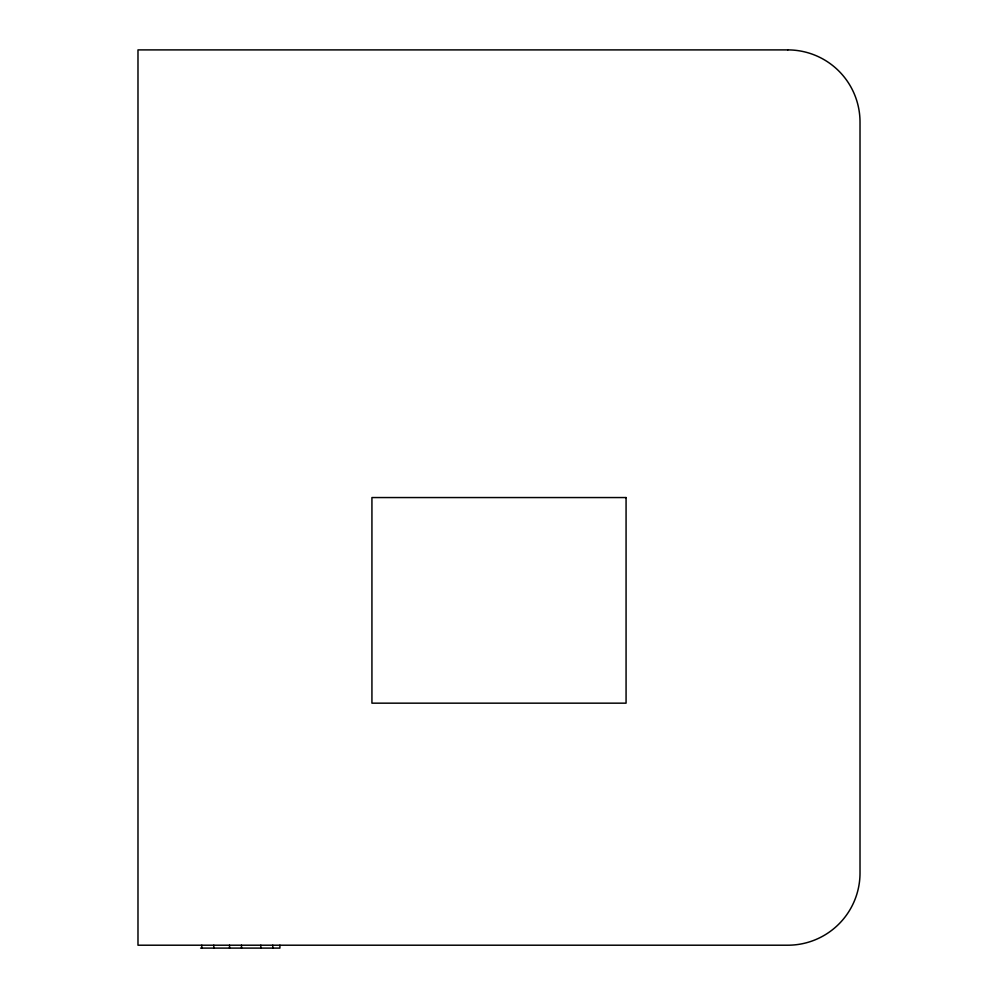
<?xml version="1.0" encoding="UTF-8"?>
<svg xmlns="http://www.w3.org/2000/svg" width="998" height="998" viewBox="0 0 998 998"><rect width="100%" height="100%" fill="white"/><g stroke="black" fill="none" stroke-linecap="round" stroke-linejoin="round"><path stroke-width="1.5" d="M200.586 948.1L279.902 948.1L279.902 945.206M272.778 945.206L272.778 948.1M260.827 945.206L260.827 948.1M241.504 945.206L241.504 948.1M229.54 945.206L229.54 948.1M213.797 945.206L213.797 948.1M201.796 945.206L201.796 948.1M787.809 49.9L137.986 49.9L137.986 945.206L787.809 945.206A72.205 72.205 0 0 0 860.014 873.013L860.014 122.105A72.205 72.205 0 0 0 787.809 49.9M626.07 497.553L371.93 497.553L371.93 703.166L626.07 703.166L626.07 497.553"/></g></svg>
